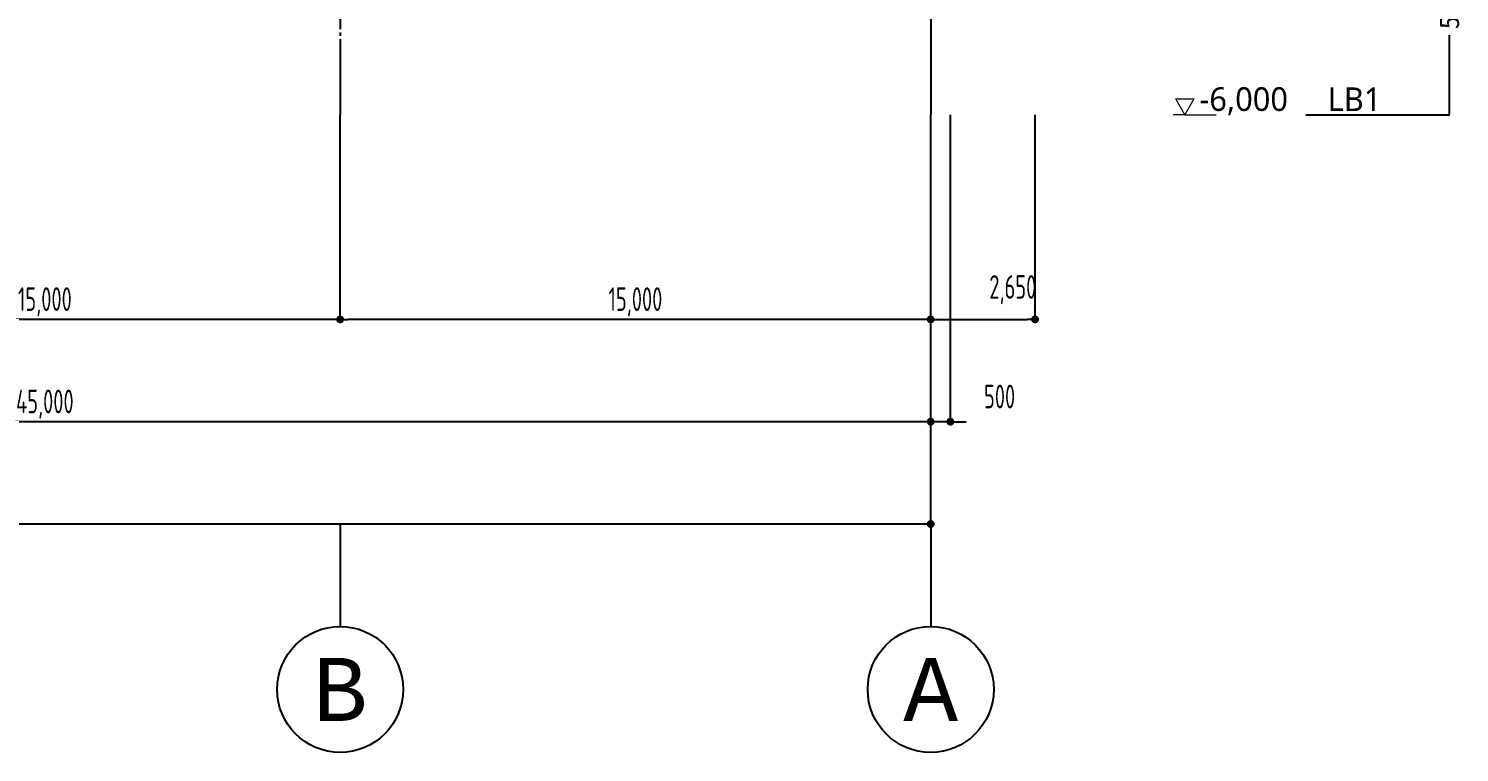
# Model space of a CAD drawing. Header units: millimetres. Extents: x -192235 to 515711, y 45168 to 947868.
# Drawn here: x 167088 to 203429, y 431300 to 449687 of the extents above; entities that cross this region are included whole.
import ezdxf
from ezdxf.enums import TextEntityAlignment as Align

# ---------------------------------------------------------------- set-up
doc = ezdxf.new("R2010")
doc.units = ezdxf.units.MM
doc.header["$LTSCALE"] = 1000
doc.header["$PDMODE"] = 1
doc.linetypes.add('TPH12-SEC-@20-1$0$CENTERK5', pattern=[6.916, 6.667, -0.083, 0.083, -0.083])
for name, color, linetype in [('TPH12-SEC-@20-1$0$A-DIM', 7, 'Continuous'), ('TPH12-SEC-@20-1$0$FLAG', 252, 'Continuous'), ('TPH12-SEC-@20-1$0$H-SIN', 252, 'TPH12-SEC-@20-1$0$CENTERK5'), ('TPH12-SEC-@20-1$0$SIN-M', 252, 'Continuous')]:
    doc.layers.add(name, color=color, linetype=linetype)
doc.styles.add('TPH12-SEC-@20-1$0$ATS', font='monotxt', dxfattribs={"bigfont": 'BIGFONT'})
doc.styles.add('TPH12-SEC-@20-1$0$dim-txt', font='isocp.shx', dxfattribs={"width": 0.7, "bigfont": 'chineset.shx'})
doc.styles.add('TPH12-SEC-@20-1$0$MtXpl_', font='Microsoft JhengHei.ttf')
doc.styles.add('TPH12-SEC-@20-1$0$STANDARD', font='txt')
doc.dimstyles.new('TPH12-SEC-@20-1$0$ARCH-dim-2000', dxfattribs={"dimscale": 2000, "dimtxt": 0.3, "dimasz": 0.1, "dimexe": 0.1, "dimexo": 0.1, "dimgap": 0.05, "dimtad": 1, "dimdec": 0, "dimrnd": 0.1, "dimdsep": 46, "dimlunit": 6, "dimtxsty": 'TPH12-SEC-@20-1$0$dim-txt', "dimblk": 'TPH12-SEC-@20-1$0$_Dot', "dimblk1": 'TPH12-SEC-@20-1$0$_Origin', "dimblk2": 'TPH12-SEC-@20-1$0$_Origin', "dimcen": 2, "dimclrd": 256, "dimclre": 256, "dimclrt": 256, "dimadec": 0, "dimazin": 0, "dimtfac": 1, "dimtdec": 1, "dimtix": 1, "dimtmove": 2, "dimatfit": 3, "dimldrblk": 'TPH12-SEC-@20-1$0$_Origin', "dimfxl": 1, "dimtvp": 1, "dimtolj": 1, "dimarcsym": 0})
doc.dimstyles.new('TPH12-SEC-@20-1$0$生成的_樣式__6', dxfattribs={"dimtxt": 60, "dimasz": 30.4, "dimexe": 0.18, "dimexo": 0.0625, "dimgap": 0, "dimtad": 1, "dimdec": 1, "dimzin": 0, "dimdsep": 46, "dimtxsty": 'TPH12-SEC-@20-1$0$STANDARD', "dimblk": 'TPH12-SEC-@20-1$0$ARROWHEAD_6', "dimblk1": 'TPH12-SEC-@20-1$0$ARROWHEAD_6', "dimblk2": 'TPH12-SEC-@20-1$0$ARROWHEAD_6', "dimcen": 0.09, "dimclrd": 12, "dimclre": 12, "dimclrt": 3, "dimazin": 0, "dimtfac": 1, "dimtdec": 4, "dimtmove": 0, "dimatfit": 3, "dimfxl": 1, "dimtolj": 1, "dimtzin": 0, "dimarcsym": 0})

# ---------------------------------------------------------------- blocks, each defined once
blk = doc.blocks.new('TPH12-SEC-@20-1$0$_Dot')
at = {"color": 0, "linetype": 'ByBlock', "lineweight": -2}
blk.add_line((-0.5, 0), (-1, 0), dxfattribs=at)
at = {"color": 0, "linetype": 'ByBlock', "const_width": 0.5}
blk.add_lwpolyline([(-0.25, 0, 1), (0.25, 0, 1)], format="xyb", close=True, dxfattribs=at)
blk = doc.blocks.new('*D889')
at = {"layer": 'DEFPOINTS', "color": 0, "transparency": 16777216}
for p in [(175000, 442300), (175000, 442300), (190000, 442300)]:
    blk.add_point(p, dxfattribs=at)
at = {"layer": 'TPH12-SEC-@20-1$0$SIN-M', "lineweight": -2, "transparency": 16777216}
blk.add_line((189800, 442300), (175200, 442300), dxfattribs=at)
at = {"layer": 'TPH12-SEC-@20-1$0$SIN-M', "lineweight": -2, "transparency": 16777216, "xscale": 200, "yscale": 200, "zscale": 200, "rotation": 180}
blk.add_blockref('TPH12-SEC-@20-1$0$_Dot', (175000, 442300), dxfattribs=at)
at = {"layer": 'TPH12-SEC-@20-1$0$SIN-M', "lineweight": -2, "transparency": 16777216, "xscale": 200, "yscale": 200, "zscale": 200}
blk.add_blockref('TPH12-SEC-@20-1$0$_Dot', (190000, 442300), dxfattribs=at)
at = {"layer": 'TPH12-SEC-@20-1$0$SIN-M', "transparency": 16777216, "insert": (182500, 442745), "char_height": 600, "attachment_point": 5, "style": 'TPH12-SEC-@20-1$0$dim-txt'}
blk.add_mtext('\\A1;15,000', dxfattribs=at)
blk = doc.blocks.new('TPH12-SEC-@20-1$0$_Origin')
at = {"color": 0, "linetype": 'ByBlock', "lineweight": -2}
blk.add_line((0, 0), (-1, 0), dxfattribs=at)
blk.add_circle((0, 0), 0.5, dxfattribs=at)
blk = doc.blocks.new('*D890')
at = {"layer": 'DEFPOINTS', "color": 0, "transparency": 16777216}
for p in [(160000, 442300), (160000, 442300), (175000, 442300)]:
    blk.add_point(p, dxfattribs=at)
at = {"layer": 'TPH12-SEC-@20-1$0$SIN-M', "lineweight": -2, "transparency": 16777216}
blk.add_line((174800, 442300), (160200, 442300), dxfattribs=at)
at = {"layer": 'TPH12-SEC-@20-1$0$SIN-M', "lineweight": -2, "transparency": 16777216, "xscale": 200, "yscale": 200, "zscale": 200, "rotation": 180}
blk.add_blockref('TPH12-SEC-@20-1$0$_Dot', (160000, 442300), dxfattribs=at)
at = {"layer": 'TPH12-SEC-@20-1$0$SIN-M', "lineweight": -2, "transparency": 16777216, "xscale": 200, "yscale": 200, "zscale": 200}
blk.add_blockref('TPH12-SEC-@20-1$0$_Dot', (175000, 442300), dxfattribs=at)
at = {"layer": 'TPH12-SEC-@20-1$0$SIN-M', "transparency": 16777216, "insert": (167500, 442745), "char_height": 600, "attachment_point": 5, "style": 'TPH12-SEC-@20-1$0$dim-txt'}
blk.add_mtext('\\A1;15,000', dxfattribs=at)
blk = doc.blocks.new('*D895')
at = {"layer": 'DEFPOINTS', "color": 0, "transparency": 16777216}
for p in [(190000, 439700), (190000, 439700), (190500, 439700)]:
    blk.add_point(p, dxfattribs=at)
at = {"layer": 'TPH12-SEC-@20-1$0$SIN-M', "lineweight": -2, "transparency": 16777216}
for p, q in [((189800, 439700), (189600, 439700)), ((190500, 439700), (190000, 439700)), ((190700, 439700), (190900, 439700))]:
    blk.add_line(p, q, dxfattribs=at)
at = {"layer": 'TPH12-SEC-@20-1$0$SIN-M', "lineweight": -2, "transparency": 16777216, "xscale": 200, "yscale": 200, "zscale": 200}
blk.add_blockref('TPH12-SEC-@20-1$0$_Dot', (190000, 439700), dxfattribs=at)
at = {"layer": 'TPH12-SEC-@20-1$0$SIN-M', "lineweight": -2, "transparency": 16777216, "xscale": 200, "yscale": 200, "zscale": 200, "rotation": 180}
blk.add_blockref('TPH12-SEC-@20-1$0$_Dot', (190500, 439700), dxfattribs=at)
at = {"layer": 'TPH12-SEC-@20-1$0$SIN-M', "transparency": 16777216, "insert": (191750, 440340), "char_height": 600, "attachment_point": 5, "style": 'TPH12-SEC-@20-1$0$dim-txt'}
blk.add_mtext('\\A1;500', dxfattribs=at)
blk = doc.blocks.new('*D896')
at = {"layer": 'DEFPOINTS', "color": 0, "transparency": 16777216}
for p in [(145000, 439700), (145000, 439700), (190000, 439700)]:
    blk.add_point(p, dxfattribs=at)
at = {"layer": 'TPH12-SEC-@20-1$0$SIN-M', "lineweight": -2, "transparency": 16777216}
blk.add_line((189800, 439700), (145200, 439700), dxfattribs=at)
at = {"layer": 'TPH12-SEC-@20-1$0$SIN-M', "lineweight": -2, "transparency": 16777216, "xscale": 200, "yscale": 200, "zscale": 200, "rotation": 180}
blk.add_blockref('TPH12-SEC-@20-1$0$_Dot', (145000, 439700), dxfattribs=at)
at = {"layer": 'TPH12-SEC-@20-1$0$SIN-M', "lineweight": -2, "transparency": 16777216, "xscale": 200, "yscale": 200, "zscale": 200}
blk.add_blockref('TPH12-SEC-@20-1$0$_Dot', (190000, 439700), dxfattribs=at)
at = {"layer": 'TPH12-SEC-@20-1$0$SIN-M', "transparency": 16777216, "insert": (167500, 440145), "char_height": 600, "attachment_point": 5, "style": 'TPH12-SEC-@20-1$0$dim-txt'}
blk.add_mtext('\\A1;45,000', dxfattribs=at)
blk = doc.blocks.new('*D899')
at = {"layer": 'DEFPOINTS', "color": 0, "transparency": 16777216}
for p in [(100000, 437100), (100000, 437100), (190000, 437100)]:
    blk.add_point(p, dxfattribs=at)
at = {"layer": 'TPH12-SEC-@20-1$0$SIN-M', "lineweight": -2, "transparency": 16777216}
blk.add_line((189800, 437100), (100200, 437100), dxfattribs=at)
at = {"layer": 'TPH12-SEC-@20-1$0$SIN-M', "lineweight": -2, "transparency": 16777216, "xscale": 200, "yscale": 200, "zscale": 200, "rotation": 180}
blk.add_blockref('TPH12-SEC-@20-1$0$_Dot', (100000, 437100), dxfattribs=at)
at = {"layer": 'TPH12-SEC-@20-1$0$SIN-M', "lineweight": -2, "transparency": 16777216, "xscale": 200, "yscale": 200, "zscale": 200}
blk.add_blockref('TPH12-SEC-@20-1$0$_Dot', (190000, 437100), dxfattribs=at)
at = {"layer": 'TPH12-SEC-@20-1$0$SIN-M', "transparency": 16777216, "insert": (145000, 437545), "char_height": 600, "attachment_point": 5, "style": 'TPH12-SEC-@20-1$0$dim-txt'}
blk.add_mtext('\\A1;90,000', dxfattribs=at)
blk = doc.blocks.new('*D902')
at = {"layer": 'DEFPOINTS', "color": 0, "transparency": 16777216}
for p in [(190000, 442300), (192650, 442300), (192650, 442300)]:
    blk.add_point(p, dxfattribs=at)
at = {"layer": 'TPH12-SEC-@20-1$0$SIN-M', "lineweight": -2, "transparency": 16777216}
blk.add_line((190200, 442300), (192450, 442300), dxfattribs=at)
at = {"layer": 'TPH12-SEC-@20-1$0$SIN-M', "lineweight": -2, "transparency": 16777216, "xscale": 200, "yscale": 200, "zscale": 200, "rotation": 180}
blk.add_blockref('TPH12-SEC-@20-1$0$_Dot', (190000, 442300), dxfattribs=at)
at = {"layer": 'TPH12-SEC-@20-1$0$SIN-M', "lineweight": -2, "transparency": 16777216, "xscale": 200, "yscale": 200, "zscale": 200}
blk.add_blockref('TPH12-SEC-@20-1$0$_Dot', (192650, 442300), dxfattribs=at)
at = {"layer": 'TPH12-SEC-@20-1$0$SIN-M', "transparency": 16777216, "insert": (192086, 443054), "char_height": 600, "attachment_point": 5, "style": 'TPH12-SEC-@20-1$0$dim-txt'}
blk.add_mtext('\\A1;2,650', dxfattribs=at)
blk = doc.blocks.new('TPH12-SEC-@20-1$0$ARROWHEAD_6')
at = {"color": 0, "linetype": 'Continuous', "lineweight": 0}
for p, q in [((0, 0), (-1, 0)), ((-0.5, -0.5), (0.5, 0.5))]:
    blk.add_line(p, q, dxfattribs=at)
blk = doc.blocks.new('*D947')
at = {"layer": 'DEFPOINTS', "color": 0, "linetype": 'Continuous', "transparency": 16777216}
for p in [(189930, 453200), (203175, 453200), (199526, 447500)]:
    blk.add_point(p, dxfattribs=at)
at = {"layer": 'TPH12-SEC-@20-1$0$A-DIM', "color": 12, "linetype": 'Continuous', "lineweight": -2, "transparency": 16777216}
for p, q in [((189930, 453200), (203175, 453200)), ((203175, 453170), (203175, 451183)), ((203175, 447530), (203175, 449517)), ((199526, 447500), (203175, 447500))]:
    blk.add_line(p, q, dxfattribs=at)
at = {"layer": 'TPH12-SEC-@20-1$0$A-DIM', "color": 12, "linetype": 'Continuous', "lineweight": -2, "transparency": 16777216, "xscale": 30.40000000000001, "yscale": 30.40000000000001, "zscale": 30.40000000000001}
for p, rotation in [((203175, 453200), 90), ((203175, 447500), 270)]:
    blk.add_blockref('TPH12-SEC-@20-1$0$ARROWHEAD_6', p, dxfattribs=dict(at, rotation=rotation))
at = {"layer": 'TPH12-SEC-@20-1$0$A-DIM', "color": 3, "linetype": 'Continuous', "lineweight": 0, "transparency": 16777216, "insert": (203175, 450350), "char_height": 500, "attachment_point": 5, "rotation": 90, "style": 'TPH12-SEC-@20-1$0$STANDARD'}
blk.add_mtext('\\A1;5700', dxfattribs=at)
blk = doc.blocks.new('TPH12-SEC-@20-1$0$標註_11_3', base_point=(71640, -9725.8))
at = {"layer": 'TPH12-SEC-@20-1$0$A-DIM', "color": 3, "lineweight": 0}
for p, q in [((71640, -6538.3), (71616.8, -6498.3)), ((71616.8, -6498.3), (71663.2, -6498.3)), ((71663.2, -6498.3), (71640, -6538.3)), ((71640, -7280.8), (71616.8, -7240.8)), ((71616.8, -7240.8), (71663.2, -7240.8)), ((71663.2, -7240.8), (71640, -7280.8)), ((71640, -7805.8), (71616.8, -7765.8)), ((71616.8, -7765.8), (71663.2, -7765.8)), ((71663.2, -7765.8), (71640, -7805.8)), ((71640, -8260.8), (71616.8, -8220.8)), ((71616.8, -8220.8), (71663.2, -8220.8)), ((71663.2, -8220.8), (71640, -8260.8)), ((71640, -8880.8), (71616.8, -8840.8)), ((71616.8, -8840.8), (71663.2, -8840.8)), ((71663.2, -8840.8), (71640, -8880.8)), ((71640, -9725.8), (71616.8, -9685.8)), ((71616.8, -9685.8), (71663.2, -9685.8)), ((71663.2, -9685.8), (71640, -9725.8))]:
    blk.add_line(p, q, dxfattribs=at)
at = {"layer": 'TPH12-SEC-@20-1$0$A-DIM', "color": 12, "lineweight": 0}
for p, q in [((71640, -6538.3), (71610, -6538.3)), ((71640, -6538.3), (71720, -6538.3)), ((71640, -7280.8), (71610, -7280.8)), ((71640, -7280.8), (71720, -7280.8)), ((71640, -7805.8), (71610, -7805.8)), ((71640, -7805.8), (71720, -7805.8)), ((71640, -8260.8), (71610, -8260.8)), ((71640, -8260.8), (71720, -8260.8)), ((71640, -8880.8), (71610, -8880.8)), ((71640, -8880.8), (71720, -8880.8)), ((71640, -9725.8), (71610, -9725.8)), ((71640, -9725.8), (71720, -9725.8))]:
    blk.add_line(p, q, dxfattribs=at)
at = {"layer": 'TPH12-SEC-@20-1$0$A-DIM', "color": 3, "style": 'TPH12-SEC-@20-1$0$MtXpl_'}
for s, p in [('+25,875', (71673.5, -6518.7)), ('+18,450', (71673.5, -7261)), ('+13,200', (71673.5, -7786)), ('+8,650', (71673.5, -8251.2)), ('+2,450', (71673.5, -8871.2)), ('-6,000', (71677.1, -9716.2))]:
    blk.add_text(s, height=60, dxfattribs=at).set_placement(p)
blk = doc.blocks.new('TPH12-SEC-@20-1')
at = {"layer": 'TPH12-SEC-@20-1$0$FLAG'}
for p, q in [((175000, 437100), (175000, 434500)), ((190000, 437100), (190000, 434500))]:
    blk.add_line(p, q, dxfattribs=at)
for centre in [(175000, 432900), (190000, 432900)]:
    blk.add_circle(centre, 1600, dxfattribs=at)
at = {"layer": 'TPH12-SEC-@20-1$0$H-SIN'}
for p, q in [((175000, 484000), (175000, 447500)), ((190000, 484000), (190000, 447500))]:
    blk.add_line(p, q, dxfattribs=at)
at = {"layer": 'TPH12-SEC-@20-1$0$SIN-M'}
for p, q in [((175000, 442300), (175000, 447500)), ((190000, 437100), (190000, 447500)), ((190500, 439700), (190500, 447500)), ((192650, 442300), (192650, 447500))]:
    blk.add_line(p, q, dxfattribs=at)
at = {"layer": 'TPH12-SEC-@20-1$0$A-DIM', "color": 12, "linetype": 'Continuous', "lineweight": 0, "xscale": 10, "yscale": 10, "zscale": 10}
blk.add_blockref('TPH12-SEC-@20-1$0$標註_11_3', (196455.1, 447500), dxfattribs=at)
at = {"color": 3, "linetype": 'Continuous', "lineweight": 0, "insert": (201448.8, 448192.8), "char_height": 600, "attachment_point": 3, "style": 'TPH12-SEC-@20-1$0$STANDARD'}
blk.add_mtext('\\A1;{\\fMicrosoft JhengHei|b0|i0|c136|p34;LB1}', dxfattribs=at)
at = {"layer": 'TPH12-SEC-@20-1$0$FLAG', "style": 'TPH12-SEC-@20-1$0$ATS'}
for s, p in [('B', (175000, 432900)), ('A', (190000, 432900))]:
    blk.add_text(s, height=1600, dxfattribs=at).set_placement(p, align=Align.MIDDLE)
at = {"layer": 'TPH12-SEC-@20-1$0$A-DIM', "color": 12, "linetype": 'Continuous', "lineweight": 0}
dim = blk.add_linear_dim(base=(203174.8, 453200), p1=(199526.1, 447500), p2=(189930, 453200), angle=90, dimstyle='TPH12-SEC-@20-1$0$生成的_樣式__6', override={"dimtxt": 500, "dimdec": 0}, dxfattribs=at)
dim.commit()
dim.dimension.update_dxf_attribs({"geometry": '*D947', "text_midpoint": (203174.8, 450350), "dimtype": 128, "text_rotation": 90})
at = {"layer": 'TPH12-SEC-@20-1$0$SIN-M'}
for base, p1, p2, picture, middle in [((192650, 442300), (190000, 442300), (192650, 442300), '*D902', (192086.1, 443054.3)), ((190000, 439700), (190500, 439700), (190000, 439700), '*D895', (191750, 440340))]:
    dim = blk.add_linear_dim(base=base, p1=p1, p2=p2, angle=180, dimstyle='TPH12-SEC-@20-1$0$ARCH-dim-2000', dxfattribs=at)
    dim.commit()
    dim.dimension.update_dxf_attribs({"geometry": picture, "text_midpoint": middle, "dimtype": 128})
for base, p1, p2, picture, middle in [((160000, 442300), (175000, 442300), (160000, 442300), '*D890', (167500, 442745)), ((175000, 442300), (190000, 442300), (175000, 442300), '*D889', (182500, 442745)), ((145000, 439700), (190000, 439700), (145000, 439700), '*D896', (167500, 440145)), ((100000, 437100), (190000, 437100), (100000, 437100), '*D899', (145000, 437544.9))]:
    dim = blk.add_linear_dim(base=base, p1=p1, p2=p2, angle=180, dimstyle='TPH12-SEC-@20-1$0$ARCH-dim-2000', dxfattribs=at)
    dim.commit()
    dim.dimension.update_dxf_attribs({"geometry": picture, "text_midpoint": middle})

msp = doc.modelspace()

# ---------------------------------------------------------------- block references
msp.add_blockref('TPH12-SEC-@20-1', (0, 0))

# ---------------------------------------------------------------- next in the draw order: linework, layer by layer
msp.add_line((190000, 484000), (190000, 447500))

doc.saveas('drawing.dxf')
